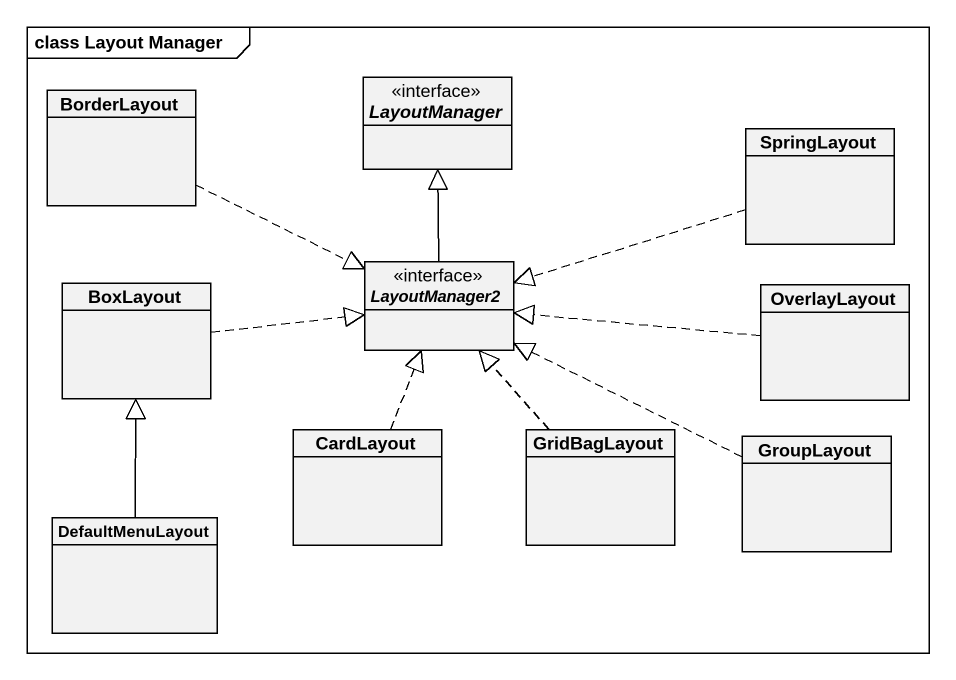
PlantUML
@startuml
mainframe class Layout Manager
hide circle
hide empty members
class BorderLayout
interface LayoutManager <<interface>>
class SpringLayout
class BoxLayout
interface LayoutManager2 <<interface>>
class OverlayLayout
class CardLayout
class GridBagLayout
class GroupLayout
class DefaultMenuLayout
BorderLayout .right.|> LayoutManager2
SpringLayout .left.|> LayoutManager2
BoxLayout .right.|> LayoutManager2
LayoutManager2 -up-|> LayoutManager
OverlayLayout .left.|> LayoutManager2
CardLayout .up.|> LayoutManager2
GridBagLayout .up.|> LayoutManager2
GroupLayout .left.|> LayoutManager2
DefaultMenuLayout -up-|> BoxLayout
@enduml
